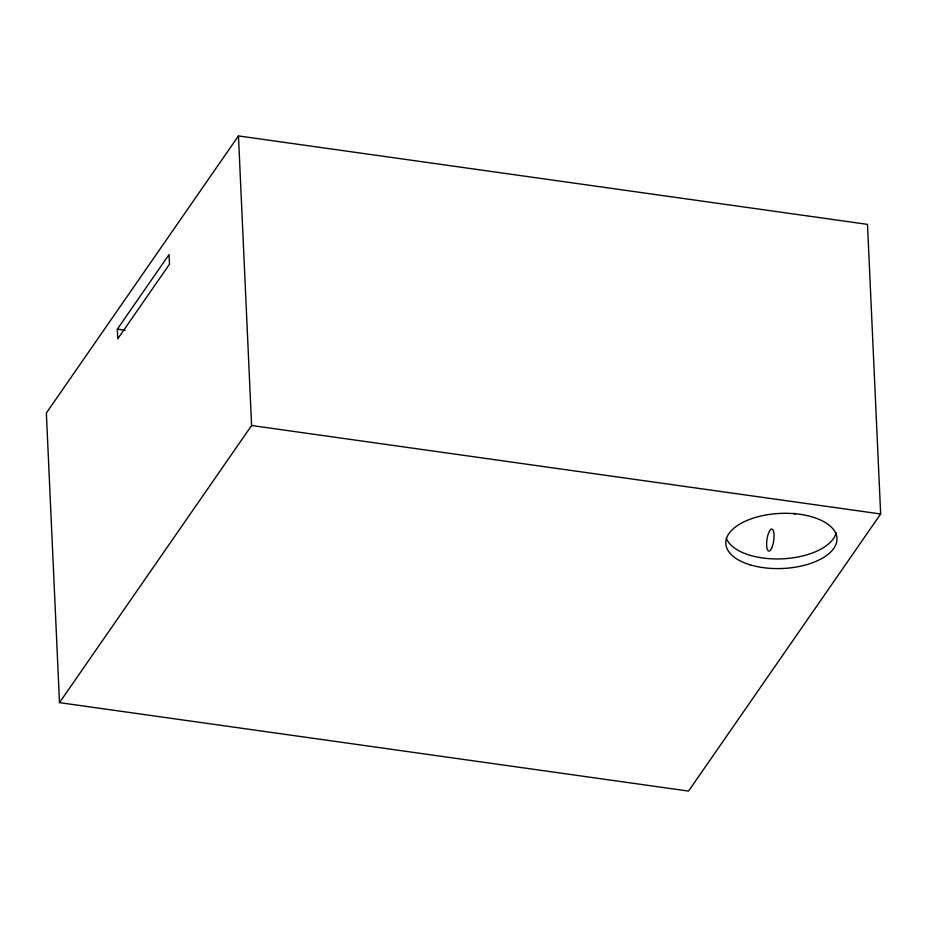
<?xml version="1.0" encoding="UTF-8"?>
<svg xmlns="http://www.w3.org/2000/svg" width="927" height="927" viewBox="0 0 927 927"><rect width="100%" height="100%" fill="white"/><g stroke="black" fill="none" stroke-linecap="round" stroke-linejoin="round"><path stroke-width="1.39" d="M238.459 135.921L46.35 413.025L59.502 702.631L688.541 791.079L880.65 513.975L867.498 224.369L238.459 135.921L251.599 425.516L59.502 702.631M117.335 329.155L169.05 254.554L169.49 264.207L117.764 338.807L117.335 329.155L125.191 330.255M251.599 425.516L880.65 513.975M836.142 532.724A55.62 27.555 -2.6 0 1 782.759 558.807A55.62 27.555 -2.6 0 1 726.328 538.239M795.656 513.465A11.124 3.418 -82 0 1 793.894 513.361M749.989 564.786A55.62 27.555 -2.6 0 0 836.814 541.183A55.62 27.555 -2.6 0 0 757.394 516.895A55.62 27.555 -2.6 0 0 749.989 564.786M771.716 548.019A11.124 3.418 -82 0 0 772.631 529.479A11.124 3.418 -82 0 0 766.652 542.724A11.124 3.418 -82 0 0 771.716 548.019"/></g></svg>
